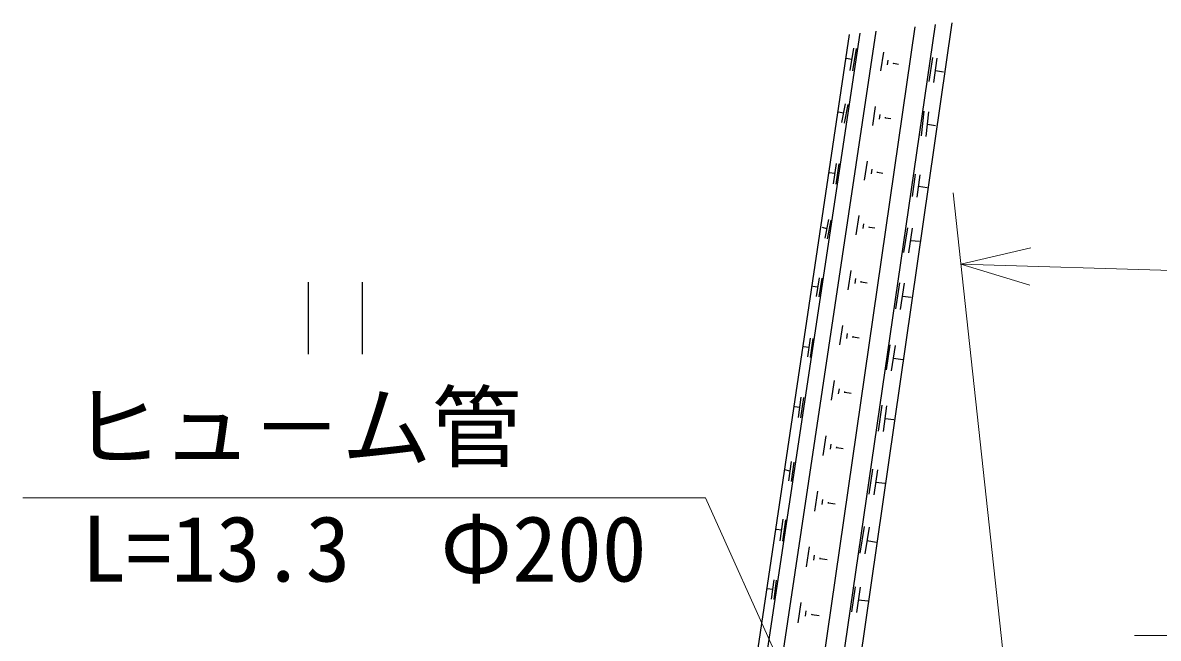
# Model space of a CAD drawing. Units: millimetres, scale not verified. Extents: x 40000 to 680000, y 20000 to 380000.
# Drawn here: x 477904 to 509504, y 340287 to 357415 of the extents above; entities that cross this region are included whole.
import ezdxf
from ezdxf.enums import TextEntityAlignment as Align

# ---------------------------------------------------------------- set-up
doc = ezdxf.new("R2010")
doc.units = ezdxf.units.MM
doc.header["$LTSCALE"] = 1000
doc.layers.add('M-BGD', color=7, linetype='Continuous', lineweight=25)
doc.layers.add('M-STR-HTXT', color=7, linetype='Continuous', lineweight=13)
doc.styles.add('ＭＳ ゴシック', font='')
doc.styles.get('ＭＳ ゴシック').set_extended_font_data('MS Gothic')

msp = doc.modelspace()

# ---------------------------------------------------------------- linework, layer by layer
at = {"layer": 'M-BGD'}
for p, q in [((503763, 357415), (501036, 338498)), ((497789, 336114), (500909, 357091)), ((498043, 336026), (501207, 357126)), ((501648, 357179), (498461, 335905)), ((502730, 357303), (499247, 333168)), ((503297, 357365), (500544, 338471)), ((501022, 356703), (500919, 356087)), ((501100, 356693), (500998, 356077)), ((501785, 356072), (501864, 356596)), ((503132, 355777), (503232, 356448)), ((500971, 356395), (500827, 356415)), ((501972, 356245), (501991, 356376)), ((502136, 356270), (502141, 356303)), ((502139, 356287), (502277, 356266)), ((503255, 355755), (503355, 356426)), ((503305, 356090), (503530, 356050)), ((500740, 354895), (500604, 354924)), ((500790, 355156), (500690, 354634)), ((500864, 355141), (500764, 354619)), ((501558, 354555), (501637, 355084)), ((502915, 354270), (502993, 354951)), ((503040, 354251), (503118, 354933)), ((501746, 354730), (501766, 354862)), ((501912, 354755), (501917, 354788)), ((501914, 354772), (502059, 354750)), ((503079, 354592), (503308, 354559)), ((500537, 353501), (500455, 352930)), ((500616, 353491), (500534, 352919)), ((501330, 353035), (501410, 353567)), ((501519, 353211), (501539, 353344)), ((500496, 353216), (500352, 353235)), ((501686, 353237), (501691, 353270)), ((501689, 353253), (501839, 353231)), ((502666, 352577), (502746, 353203)), ((502794, 352557), (502874, 353184)), ((502834, 352871), (503070, 352834)), ((501101, 351510), (501182, 352047)), ((500277, 351679), (500161, 351715)), ((500328, 351940), (500227, 351418)), ((500391, 351920), (500290, 351398)), ((501292, 351687), (501312, 351821)), ((501461, 351714), (501466, 351747)), ((501463, 351730), (501619, 351707)), ((502426, 351019), (502536, 351706)), ((502559, 351010), (502668, 351698)), ((502613, 351354), (502856, 351338)), ((500872, 349982), (500953, 350522)), ((485851, 350196), (485851, 348196)), ((487351, 350196), (487351, 348196)), ((500066, 350313), (499983, 349801)), ((500140, 350304), (500057, 349792)), ((501065, 350160), (501085, 350295)), ((501234, 350186), (501239, 350220)), ((501237, 350203), (501399, 350179)), ((502197, 349454), (502310, 350180)), ((502328, 349439), (502442, 350165)), ((500024, 350057), (499888, 350073)), ((502385, 349802), (502627, 349775)), ((500642, 348449), (500724, 348993)), ((499815, 348642), (499738, 348114)), ((499891, 348631), (499813, 348103)), ((500836, 348628), (500857, 348765)), ((501007, 348655), (501012, 348689)), ((501010, 348672), (501178, 348647)), ((499777, 348378), (499639, 348400)), ((501941, 347752), (502044, 348455)), ((502084, 347732), (502187, 348435)), ((502136, 348084), (502398, 348047)), ((500412, 346911), (500494, 347460)), ((499559, 346996), (499478, 346430)), ((499630, 346988), (499548, 346422)), ((500607, 347093), (500628, 347230)), ((500780, 347119), (500785, 347154)), ((500782, 347136), (500956, 347110)), ((499519, 346713), (499389, 346726)), ((501719, 346053), (501816, 346773)), ((501853, 346039), (501950, 346759)), ((501902, 346399), (502148, 346374)), ((500181, 345370), (500264, 345923)), ((500378, 345553), (500399, 345691)), ((500552, 345580), (500557, 345614)), ((500554, 345597), (500734, 345570)), ((499285, 345204), (499214, 344665)), ((499363, 345185), (499292, 344646)), ((499250, 344935), (499108, 344970)), ((501460, 344297), (501562, 344994)), ((501594, 344280), (501696, 344978)), ((501645, 344629), (501891, 344599)), ((499949, 343824), (500033, 344382)), ((500148, 344008), (500168, 344148)), ((500323, 344036), (500328, 344070)), ((500325, 344053), (500511, 344025)), ((499057, 343597), (498972, 342997)), ((499132, 343585), (499047, 342986)), ((499015, 343297), (498878, 343318)), ((501208, 342655), (501330, 343397)), ((501344, 342633), (501466, 343375)), ((501405, 343004), (501655, 342965)), ((499717, 342275), (499801, 342836)), ((499917, 342460), (499938, 342600)), ((500093, 342487), (500098, 342522)), ((500096, 342505), (500287, 342476)), ((498801, 341912), (498730, 341373)), ((498766, 341643), (498631, 341659)), ((498874, 341903), (498804, 341364)), ((500972, 341022), (501074, 341719)), ((501112, 341008), (501214, 341705)), ((499484, 340721), (499569, 341286)), ((501163, 341356), (501419, 341330)), ((499685, 340907), (499707, 341049)), ((499863, 340935), (499868, 340970)), ((499866, 340953), (500063, 340923))]:
    msp.add_line(p, q, dxfattribs=at)
at = {"layer": 'M-STR-HTXT'}
for p, q in [((507184, 321575), (503793, 352681)), ((505956, 351152), (504010, 350693)), ((557382, 349091), (504010, 350693)), ((504010, 350693), (505925, 350117)), ((477904, 344199), (496904, 344199)), ((496904, 344199), (506553, 322760)), ((508842, 340369), (527842, 340369))]:
    msp.add_line(p, q, dxfattribs=at)

# ---------------------------------------------------------------- texts
at = {"layer": 'M-STR-HTXT', "style": 'ＭＳ ゴシック'}
msp.add_text('ヒュ－ム管', height=1833, dxfattribs=at).set_placement((479279, 344699), align=Align.BOTTOM_LEFT)
msp.add_text('L=13.3\u3000Φ200', height=1833, dxfattribs=at).set_placement((487404, 343699), align=Align.TOP_CENTER)

doc.saveas('drawing.dxf')
